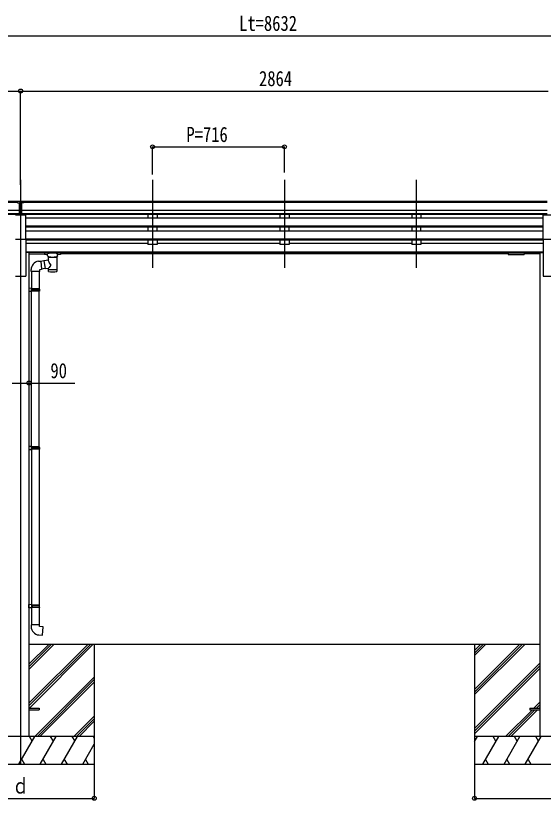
# Model space of a CAD drawing. Units: millimetres, scale not verified. Extents: x -10512 to 10512, y -7425 to 7425.
# Drawn here: x 777 to 3641, y -3889 to 372 of the extents above; entities that cross this region are included whole.
import ezdxf
from ezdxf.enums import TextEntityAlignment as Align

# ---------------------------------------------------------------- set-up
doc = ezdxf.new("R2010")
doc.units = ezdxf.units.MM
doc.header["$LTSCALE"] = 30
for name, color, linetype in [('0-3_YKK_12', 2, 'Continuous'), ('0-4_YKK_13', 4, 'Continuous'), ('0-5_YKK_A1', 4, 'Continuous'), ('0-6_YKK_D', 6, 'Continuous')]:
    doc.layers.add(name, color=color, linetype=linetype)
doc.styles.add('ＭＳ ゴシック', font='')
doc.styles.get('ＭＳ ゴシック').set_extended_font_data('MS Gothic')

msp = doc.modelspace()

# ---------------------------------------------------------------- linework, layer by layer
at = {"layer": '0-3_YKK_12'}
for p, q in [((804.2, -518.75), (804.2, -3693.16)), ((1520.2, -518.75), (1520.2, -996.27)), ((2236.2, -518.75), (2236.2, -996.27)), ((2952.2, -518.75), (2952.2, -996.27))]:
    msp.add_line(p, q, dxfattribs=at)
at = {"layer": '0-4_YKK_13'}
for p, q in [((787.71, -643.17), (787.71, -635.33)), ((787.71, -643.17), (797.71, -643.17)), ((804.21, -643.99), (797.71, -643.59)), ((797.71, -645.17), (810.71, -645.17)), ((810.71, -643.65), (804.21, -643.97)), ((810.71, -706.8), (810.71, -641.52)), ((776.7, -708.79), (831.7, -708.79)), ((797.71, -686.69), (804.21, -686.85)), ((797.71, -705.74), (804.21, -706.13)), ((804.21, -686.85), (810.71, -686.69)), ((804.21, -706.13), (810.71, -705.74)), ((831.7, -840.58), (831.7, -708.79)), ((3640.7, -840.58), (3640.7, -708.79)), ((3640.7, -708.79), (3695.7, -708.79)), ((776.7, -840.58), (831.7, -840.58)), ((3640.7, -840.58), (3695.7, -840.58)), ((934.2, -913.44), (934.2, -924.2)), ((1019.2, -912.78), (936.2, -912.78)), ((1019.2, -914.96), (936.2, -914.96)), ((950.7, -924.87), (936.2, -924.87)), ((950.7, -931.67), (950.7, -921.4)), ((954.8, -953.75), (954.8, -936.16)), ((1000.6, -936.17), (1000.62, -1016.46)), ((1004.7, -931.67), (1004.7, -921.4)), ((1019.2, -924.87), (1004.7, -924.87)), ((1021.2, -913.44), (1021.2, -924.2)), ((1021.2, -913.63), (1021.2, -915.17)), ((3451.21, -913.44), (3451.21, -924.2)), ((3451.21, -913.44), (3451.21, -924.2)), ((3451.21, -913.63), (3451.21, -915.17)), ((3451.21, -913.63), (3451.21, -915.17)), ((3453.21, -912.78), (3536.21, -912.78)), ((3453.21, -914.96), (3536.21, -914.96)), ((3453.21, -924.87), (3536.21, -924.87)), ((3538.21, -913.44), (3538.21, -924.2)), ((900.84, -961.68), (913.36, -960.12)), ((929.87, -959.53), (913.53, -962.07)), ((929.58, -957.65), (954.8, -953.74)), ((929.58, -957.65), (936.6, -1002.91)), ((861.44, -1017.69), (861.44, -1006.77)), ((907.44, -1017.69), (861.44, -1017.69)), ((863.4, -1017.69), (863.4, -1108.52)), ((905.4, -1017.69), (905.4, -1111.08)), ((936.31, -1001.03), (917.2, -1004)), ((954.8, -1000.09), (936.6, -1002.91)), ((954.79, -1016.46), (954.8, -999.84)), ((865.4, -1108.58), (849.4, -1108.11)), ((849.4, -1108.11), (849.4, -1126.05)), ((865.4, -1125.58), (849.4, -1126.05)), ((865.4, -1110.58), (863.4, -1110.58)), ((906.4, -1111.08), (863.4, -1111.08)), ((907.4, -1113.08), (863.4, -1113.08)), ((907.4, -1121.08), (863.4, -1121.08)), ((906.4, -1123.08), (863.4, -1123.08)), ((863.4, -1967.78), (863.4, -1125.64)), ((865.4, -1110.58), (865.4, -1108.58)), ((865.4, -1125.58), (865.4, -1123.58)), ((867.88, -1113.08), (868.31, -1111.08)), ((905.4, -1970.34), (905.4, -1123.08)), ((907.4, -1113.08), (906.4, -1111.08)), ((907.4, -1121.08), (906.4, -1123.08)), ((907.4, -1113.08), (907.4, -1121.08)), ((865.4, -1967.84), (849.4, -1967.36)), ((849.4, -1967.36), (849.4, -1985.31)), ((865.4, -1984.84), (849.4, -1985.31)), ((865.4, -1969.84), (863.4, -1969.84)), ((906.4, -1970.34), (863.4, -1970.34)), ((907.4, -1972.34), (863.4, -1972.34)), ((907.4, -1980.34), (863.4, -1980.34)), ((906.4, -1982.34), (863.4, -1982.34)), ((863.4, -1984.89), (863.4, -2827.03)), ((865.4, -1969.84), (865.4, -1967.84)), ((865.4, -1984.84), (865.4, -1982.84)), ((867.88, -1972.34), (868.31, -1970.34)), ((905.4, -1982.34), (905.4, -2829.59)), ((907.4, -1972.34), (906.4, -1970.34)), ((907.4, -1980.34), (906.4, -1982.34)), ((907.4, -1972.34), (907.4, -1980.34)), ((865.4, -2827.09), (849.4, -2826.62)), ((849.4, -2844.56), (849.4, -2826.62)), ((865.4, -2844.09), (849.4, -2844.56)), ((906.4, -2829.59), (863.4, -2829.59)), ((907.4, -2831.59), (863.4, -2831.59)), ((907.4, -2839.59), (863.4, -2839.59)), ((906.4, -2841.59), (863.4, -2841.59)), ((865.4, -2842.09), (863.4, -2842.09)), ((863.4, -2844.15), (863.4, -2935.59)), ((865.4, -2827.09), (865.4, -2829.09)), ((865.4, -2842.09), (865.4, -2844.09)), ((867.88, -2839.59), (868.31, -2841.59)), ((905.4, -2841.59), (905.4, -2935.59)), ((907.4, -2831.59), (906.4, -2829.59)), ((907.4, -2839.59), (906.4, -2841.59)), ((907.4, -2839.59), (907.4, -2831.59)), ((907.4, -2935.59), (861.4, -2935.59)), ((861.4, -2935.59), (861.4, -2946.5)), ((907.4, -2945.59), (907.4, -2935.59)), ((849.4, -3388.66), (904.2, -3388.66)), ((849.4, -3397.66), (904.2, -3397.66)), ((904.2, -3388.66), (904.2, -3397.66)), ((3568.2, -3388.66), (3568.2, -3397.66)), ((3568.2, -3388.66), (3623, -3388.66)), ((3568.2, -3397.66), (3623, -3397.66))]:
    msp.add_line(p, q, dxfattribs=at)
for points in [[(787.71, -635.33), (805.71, -635.17), (820.71, -635.3)], [(810.71, -643.13), (820.71, -643.04), (820.71, -635.3)], [(810.71, -706.8), (804.21, -707.2), (797.71, -706.8), (797.71, -641.46)], [(810.71, -687.79), (807.45, -687.88), (804.21, -687.96), (800.96, -687.88), (797.71, -687.79)], [(936.2, -912.78), (935.85, -912.78), (935.32, -912.81), (934.87, -912.86), (934.57, -912.94), (934.4, -913.03), (934.28, -913.17), (934.21, -913.35), (934.2, -913.44)], [(936.2, -924.87), (935.85, -924.86), (935.32, -924.84), (934.87, -924.78), (934.57, -924.71), (934.4, -924.61), (934.28, -924.47), (934.21, -924.29), (934.2, -924.2)], [(954.8, -936.16), (954.57, -936.07), (953.22, -935.33), (952.1, -934.49), (951.35, -933.62), (950.88, -932.72), (950.71, -931.83)], [(1004.66, -931.62), (1004.69, -931.97), (1004.44, -932.93), (1003.92, -933.81), (1003.12, -934.65), (1002, -935.45), (1000.6, -936.17)], [(1021.2, -913.44), (1021.17, -913.25), (1021.08, -913.11), (1020.99, -913.02), (1020.88, -912.95), (1020.76, -912.91), (1020.47, -912.85), (1019.98, -912.8), (1019.44, -912.78), (1019.2, -912.78)], [(1021.2, -924.2), (1021.17, -924.4), (1021.08, -924.53), (1020.99, -924.63), (1020.88, -924.69), (1020.76, -924.73), (1020.47, -924.79), (1019.98, -924.84), (1019.44, -924.86), (1019.2, -924.87)], [(3451.21, -913.44), (3451.24, -913.25), (3451.33, -913.11), (3451.42, -913.02), (3451.53, -912.95), (3451.65, -912.91), (3451.94, -912.85), (3452.43, -912.8), (3452.97, -912.78), (3453.21, -912.78)], [(3451.21, -913.44), (3451.24, -913.25), (3451.33, -913.11), (3451.42, -913.02), (3451.53, -912.95), (3451.65, -912.91), (3451.94, -912.85), (3452.43, -912.8), (3452.97, -912.78), (3453.21, -912.78)], [(3451.21, -924.2), (3451.24, -924.4), (3451.33, -924.53), (3451.42, -924.63), (3451.53, -924.69), (3451.65, -924.73), (3451.94, -924.79), (3452.43, -924.84), (3452.97, -924.86), (3453.21, -924.87)], [(3451.21, -924.2), (3451.24, -924.4), (3451.33, -924.53), (3451.42, -924.63), (3451.53, -924.69), (3451.65, -924.73), (3451.94, -924.79), (3452.43, -924.84), (3452.97, -924.86), (3453.21, -924.87)], [(3536.21, -912.78), (3536.56, -912.78), (3537.09, -912.81), (3537.54, -912.86), (3537.84, -912.94), (3538.01, -913.03), (3538.13, -913.17), (3538.2, -913.35), (3538.21, -913.44)], [(3536.21, -924.87), (3536.56, -924.86), (3537.09, -924.84), (3537.54, -924.78), (3537.84, -924.71), (3538.01, -924.61), (3538.13, -924.47), (3538.2, -924.29), (3538.21, -924.2)], [(913.36, -960.12), (917.37, -1005.95), (907.44, -1007.69), (907.44, -1017.69)], [(865.4, -1123.58), (863.4, -1123.58), (863.4, -1110.58)], [(867.88, -1113.08), (867.88, -1121.08), (868.31, -1123.08)], [(865.4, -1982.84), (863.4, -1982.84), (863.4, -1969.84)], [(867.88, -1972.34), (867.88, -1980.34), (868.31, -1982.34)], [(865.4, -2829.09), (863.4, -2829.09), (863.4, -2842.09)], [(867.88, -2839.59), (867.88, -2831.59), (868.31, -2829.59)], [(902.48, -2991.33), (923.32, -2993.16), (927.33, -2947.33), (907.4, -2945.59)]]:
    msp.add_lwpolyline(points, dxfattribs=at)
for centre, radius, start, end in [((907.35, -1007.13), 45.91, 98.14944, 179.55845), ((906.4, -2946.5), 45, 180, 265)]:
    msp.add_arc(centre, radius, start, end, dxfattribs=at)
for centre, major_axis, ratio, start_param, end_param in [((828.78, -645.48), (24.57, -1.51), 0.121868, 3.1422238, 3.1491027), ((936.2, -915.17), (-2, 0), 0.109601, 4.712389, 6.2831853), ((977.7, -921.4), (-27, 0), 0.122176, 3.1415927, 6.2831853), ((966.7, -931.67), (-16, 0), 0.361356, 0, 0.0194874), ((977.72, -936.63), (-22.92, 0.42), 0.07247, 0.0008089, 1.5716053), ((977.69, -936.63), (22.91, 0.42), 0.072511, 4.711586, 6.2823824), ((1019.2, -915.17), (-2, 0), 0.109601, 3.1415927, 4.712389), ((3453.21, -915.17), (2, 0), 0.109601, 1.5707963, 3.1415927), ((3453.21, -915.17), (2, 0), 0.109601, 1.5707963, 3.1415927), ((3536.21, -915.17), (2, 0), 0.109601, 0, 1.5707963), ((977.7, -980.29), (22.81, -26.62), 0.234429, 3.1563334, 4.5976381), ((977.72, -938.25), (-22.92, 0.42), 0.07247, 0.0008089, 1.5716053), ((977.69, -938.25), (22.91, 0.42), 0.072511, 4.711586, 6.2823824), ((975.15, -977.64), (-20.32, -22.25), 0.045535, 4.9756507, 6.2441899), ((977.7, -1016.46), (-22.92, 0), 0.101955, 6.2829723, 9.4248207), ((977.7, -1004.02), (-22.91, 0), 0.122865, 6.2831853, 9.424778)]:
    msp.add_ellipse(centre, major_axis=major_axis, ratio=ratio, start_param=start_param, end_param=end_param, dxfattribs=at)
at = {"layer": '0-5_YKK_A1'}
for p, q in [((787.71, -636.74), (-2053.3, -636.74)), ((3661.71, -636.74), (820.71, -636.74)), ((787.71, -641.96), (-2053.3, -641.96)), ((810.71, -641.96), (810.7, -641.96)), ((3661.71, -641.96), (820.71, -641.96)), ((797.71, -685.49), (-2053.3, -685.49)), ((797.71, -703.34), (-2053.3, -703.34)), ((797.71, -706.59), (-2053.3, -706.59)), ((3661.71, -685.49), (810.7, -685.49)), ((3661.71, -703.34), (810.7, -703.34)), ((3661.71, -706.59), (810.7, -706.59)), ((1495.2, -706.69), (1495.2, -727.07)), ((1545.2, -706.69), (1545.2, -727.07)), ((2211.2, -706.69), (2211.2, -727.07)), ((2261.2, -706.69), (2261.2, -727.07)), ((2927.2, -706.69), (2927.2, -727.07)), ((2977.2, -706.69), (2977.2, -727.07)), ((3640.7, -727.17), (831.7, -727.17)), ((1545.2, -727.07), (1495.2, -727.07)), ((2261.2, -727.07), (2211.2, -727.07)), ((2977.2, -727.07), (2927.2, -727.07)), ((3640.7, -770.53), (831.7, -770.53)), ((3640.7, -772.03), (831.7, -772.03)), ((3640.7, -776.34), (831.7, -776.34)), ((3640.7, -797.17), (831.7, -797.17)), ((1495.2, -776.34), (1495.2, -797.17)), ((1545.2, -797.17), (1495.2, -797.17)), ((1545.2, -797.17), (1545.2, -776.34)), ((2211.2, -776.34), (2211.2, -797.17)), ((2261.2, -797.17), (2211.2, -797.17)), ((2261.2, -797.17), (2261.2, -776.34)), ((2927.2, -776.34), (2927.2, -797.17)), ((2977.2, -797.17), (2927.2, -797.17)), ((2977.2, -797.17), (2977.2, -776.34)), ((831.7, -840.58), (831.7, -1043.16)), ((3640.7, -840.64), (831.7, -840.64)), ((3640.7, -842.13), (831.7, -842.13)), ((3640.7, -846.45), (831.7, -846.45)), ((1495.2, -846.45), (1495.2, -869.49)), ((1545.2, -846.45), (1545.2, -869.49)), ((2211.2, -846.45), (2211.2, -869.49)), ((2261.2, -846.45), (2261.2, -869.49)), ((2927.2, -846.45), (2927.2, -869.49)), ((2977.2, -846.45), (2977.2, -869.49)), ((3640.7, -840.58), (3640.7, -1043.16)), ((1495.2, -864.55), (831.7, -864.55)), ((1545.2, -869.49), (1495.2, -869.49)), ((2211.2, -864.55), (1545.2, -864.55)), ((2261.2, -869.49), (2211.2, -869.49)), ((2927.2, -864.55), (2261.2, -864.55)), ((2977.2, -869.49), (2927.2, -869.49)), ((3640.7, -864.55), (2977.2, -864.55)), ((3640.7, -911.57), (831.7, -911.57)), ((3640.7, -912.96), (831.7, -912.96)), ((849.4, -914.16), (831.7, -914.16)), ((849.4, -914.16), (849.4, -3543.16)), ((849.4, -920.65), (934.2, -920.65)), ((3451.21, -920.65), (1021.2, -920.65)), ((3623, -920.65), (3538.21, -920.65)), ((3623, -914.16), (3623, -3543.16)), ((3623, -914.16), (3640.7, -914.16)), ((776.7, -1043.16), (831.7, -1043.16)), ((3640.7, -1043.16), (3695.7, -1043.16)), ((849.2, -3362.63), (1168.68, -3043.16)), ((849.2, -3376.77), (1182.83, -3043.16)), ((849.2, -3178.79), (984.84, -3043.16)), ((849.2, -3164.64), (970.69, -3043.16)), ((849.2, -3150.5), (956.55, -3043.16)), ((3623, -3043.16), (849.4, -3043.16)), ((851.46, -3388.66), (1196.97, -3043.16)), ((1204, -3043.16), (1204, -3693.15)), ((3268, -3043.16), (3268, -3693.15)), ((3268, -3287.33), (3512.18, -3043.16)), ((3268, -3301.47), (3526.33, -3043.16)), ((3268, -3315.62), (3540.47, -3043.16)), ((3268, -3103.49), (3328.34, -3043.16)), ((3268, -3089.34), (3314.19, -3043.16)), ((3268, -3075.2), (3300.05, -3043.16)), ((3268, -3499.46), (3622.8, -3144.67)), ((3268, -3513.61), (3622.8, -3158.81)), ((3268, -3527.75), (3622.8, -3172.95)), ((880.81, -3543.16), (1204, -3219.97)), ((894.96, -3543.16), (1204, -3234.11)), ((909.1, -3543.16), (1204, -3248.25)), ((3590.95, -3388.66), (3622.8, -3356.8)), ((3436.45, -3543.16), (3581.95, -3397.66)), ((3450.59, -3543.16), (3596.09, -3397.66)), ((3464.73, -3543.16), (3610.23, -3397.66)), ((3605.09, -3388.66), (3622.8, -3370.94)), ((3619.23, -3388.66), (3622.8, -3385.08)), ((3619.23, -3388.66), (3622.8, -3385.08)), ((1092.95, -3543.16), (1204, -3432.1)), ((1107.09, -3543.16), (1204, -3446.24)), ((1121.23, -3543.16), (1204, -3460.38)), ((1204, -3543.16), (404, -3543.16)), ((795.16, -3693.15), (881.76, -3543.16)), ((866.76, -3569.14), (851.76, -3543.15)), ((910.63, -3693.15), (997.23, -3543.16)), ((982.23, -3569.14), (967.23, -3543.15)), ((1026.1, -3693.15), (1112.7, -3543.16)), ((1082.7, -3543.16), (1097.7, -3569.14)), ((1198.17, -3543.16), (1204, -3553.25)), ((3268, -3570.66), (3283.88, -3543.15)), ((4068, -3543.16), (3268, -3543.16)), ((3312.75, -3693.15), (3399.35, -3543.16)), ((3384.35, -3569.14), (3369.35, -3543.15)), ((3428.22, -3693.15), (3514.82, -3543.15)), ((3499.82, -3569.14), (3484.82, -3543.16)), ((3543.69, -3693.15), (3630.29, -3543.16)), ((3615.29, -3569.14), (3600.29, -3543.15)), ((1141.57, -3693.15), (1204, -3585.02)), ((404, -3693.15), (1204, -3693.15)), ((810.16, -3667.18), (825.16, -3693.15)), ((925.63, -3667.18), (940.63, -3693.15)), ((1041.1, -3667.18), (1056.1, -3693.15)), ((1156.57, -3667.18), (1171.57, -3693.15)), ((3268, -3693.15), (4068, -3693.15)), ((3327.75, -3667.18), (3342.75, -3693.15)), ((3443.22, -3667.18), (3458.22, -3693.15)), ((3558.69, -3667.17), (3573.69, -3693.15))]:
    msp.add_line(p, q, dxfattribs=at)
at = {"layer": '0-6_YKK_D'}
for p, q in [((-1929.79, 263.26), (6402.21, 263.26)), ((-2059.79, -36.74), (804.21, -36.74)), ((804.21, -546.32), (804.21, -35.74)), ((804.21, -546.32), (804.21, -35.74)), ((804.21, -36.74), (3668.21, -36.74)), ((1520.2, -489.86), (1520.2, -338.76)), ((1520.2, -339.76), (2236.2, -339.76)), ((2236.2, -478.73), (2236.2, -338.76)), ((1204, -3694.15), (1204, -3879.87)), ((3268, -3693.15), (3268, -3879.87)), ((404, -3878.87), (1204, -3878.87)), ((3268, -3878.87), (4068, -3878.87))]:
    msp.add_line(p, q, dxfattribs=at)
msp.add_lwpolyline([(759, -1622.71), (849.4, -1622.71), (1099.2, -1622.71)], dxfattribs=at)
for centre in [(804.21, -36.74), (804.21, -36.74), (1520.2, -339.76), (2236.2, -339.76), (849.4, -1622.71), (1204, -3878.87), (3268, -3878.87)]:
    msp.add_circle(centre, 10.62, dxfattribs=at)

# ---------------------------------------------------------------- texts
at = {"layer": '0-6_YKK_D', "style": 'ＭＳ ゴシック', "width": 0.8}
for s, p in [('Lt=8632', (1990.21, 265.26)), ('2864', (2098.21, -34.74)), ('P=716', (1704.2, -338.46)), ('90', (965.9, -1621.41)), ('ｄ', (759, -3877.53))]:
    msp.add_text(s, height=82.48, dxfattribs=at).set_placement(p, align=Align.BOTTOM_LEFT)

doc.saveas('drawing.dxf')
